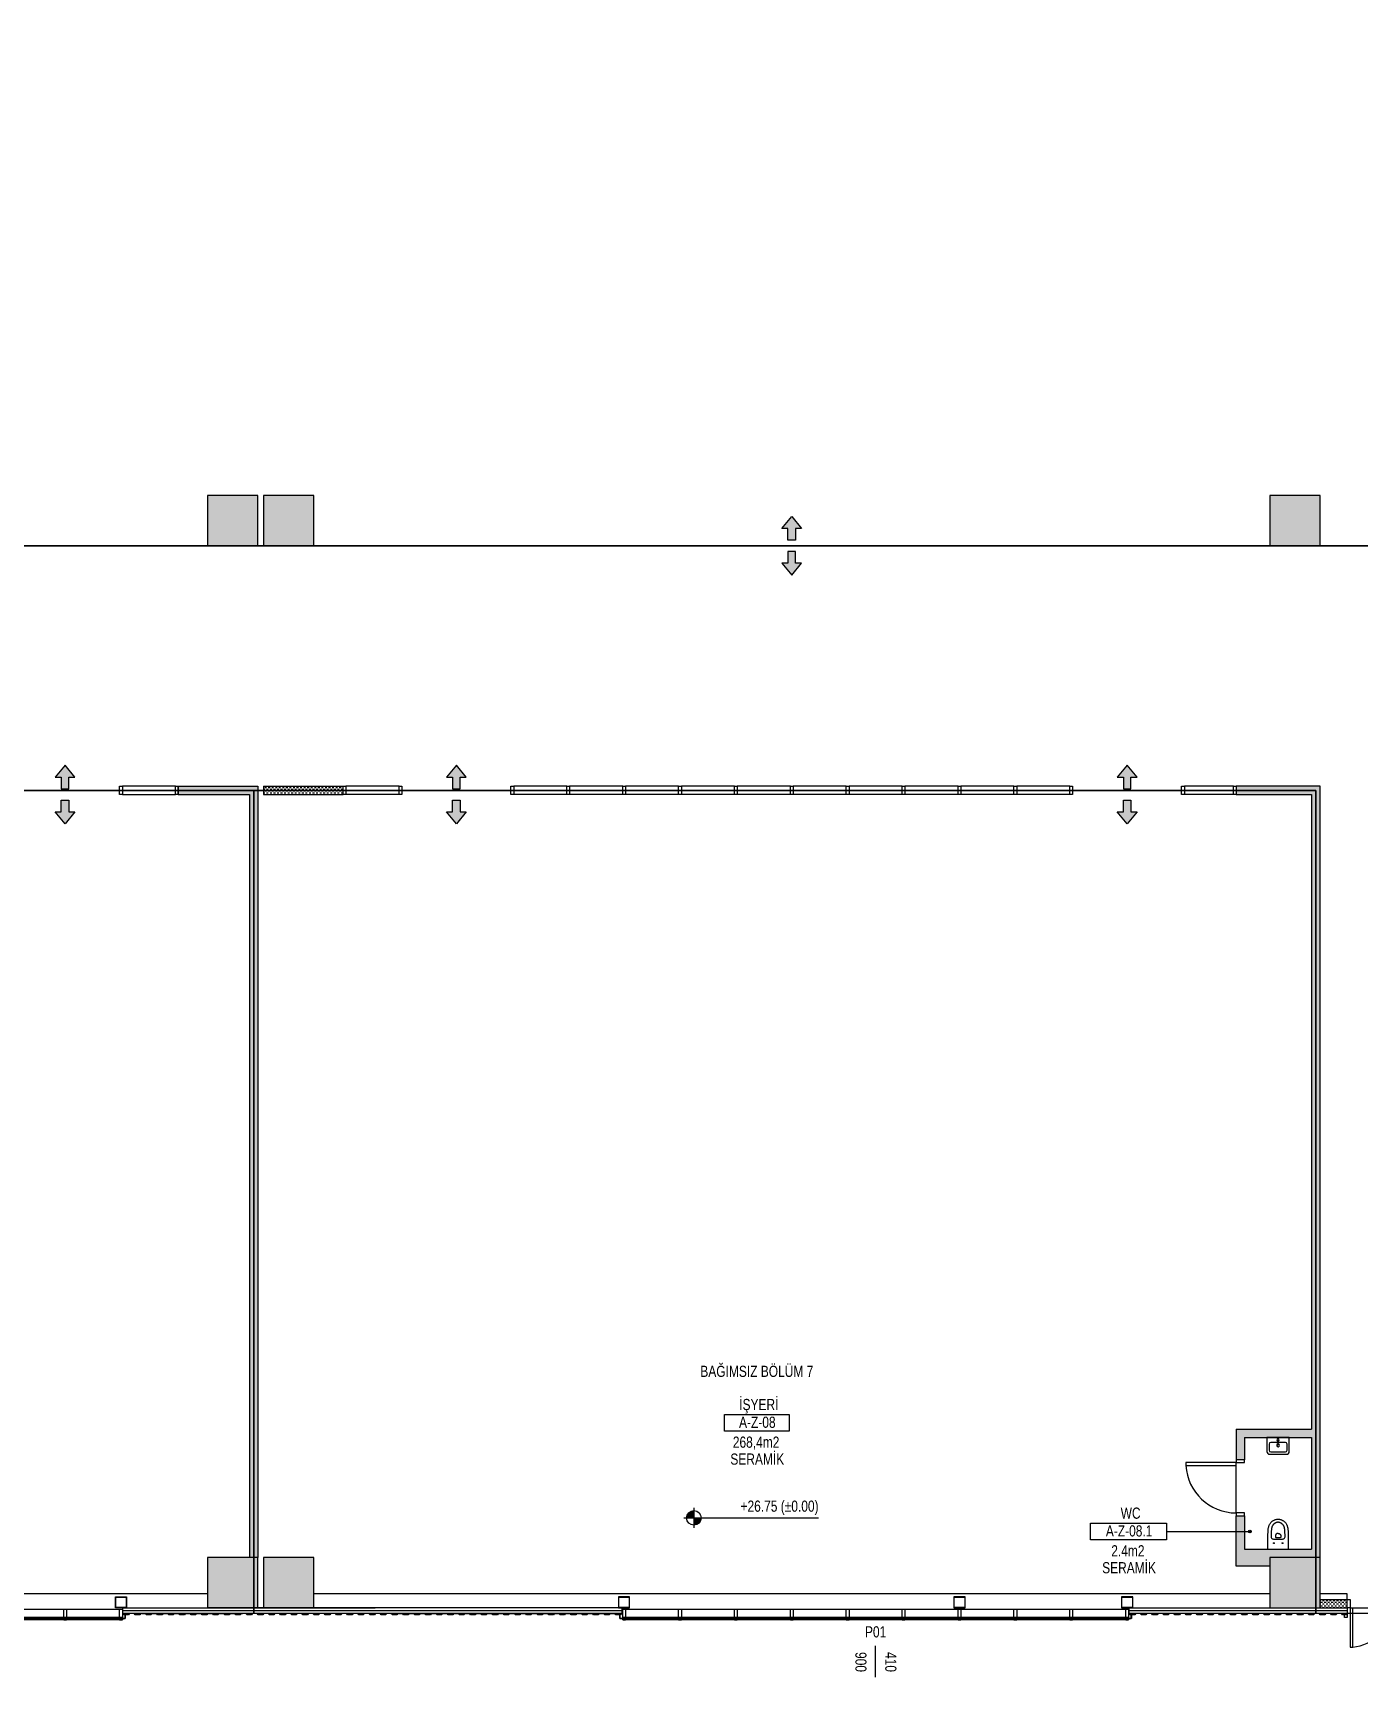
# Model space of a CAD drawing. Header units: centimetres. Extents: x 28733 to 98303, y -2883 to 8555.
# Drawn here: x 61222 to 63594, y 1395 to 4336 of the extents above; entities that cross this region are included whole.
import ezdxf
from ezdxf.enums import TextEntityAlignment as Align

# ---------------------------------------------------------------- set-up
doc = ezdxf.new("R2010")
doc.units = ezdxf.units.CM
doc.header["$LTSCALE"] = 100
for name, color, linetype in [('A-ANNO-DIMS', 187, 'Continuous'), ('A-ANNO-IDEN', 50, 'Continuous'), ('A-ANNO-TEXT', 50, 'Continuous'), ('A-AREA', 102, 'Continuous'), ('A-DOOR', 193, 'Continuous'), ('A-ELEV-01', 255, 'Continuous'), ('A-ELEV-03', 251, 'Continuous'), ('A-FLOR-FIXT', 146, 'Continuous'), ('A-GLAZ-FRME', 12, 'Continuous'), ('A-GLAZ-FULL', 130, 'Continuous'), ('A-GLAZ-SILL', 8, 'Continuous'), ('A-WALL', 134, 'Continuous'), ('A-WALL-HTCH', 8, 'Continuous'), ('A-WALL-INSL', 249, 'Continuous'), ('A-WALL-SNWPNL', 200, 'Continuous'), ('A-WALL-STEL', 202, 'Continuous'), ('S-CONC', 5, 'Continuous'), ('S-HTCH', 8, 'Continuous'), ('S-STEL', 3, 'Continuous')]:
    doc.layers.add(name, color=color, linetype=linetype)
doc.styles.add('Fields_100', font='act_simplex.shx', dxfattribs={"width": 0.8, "height": 20})
doc.linetypes.add('BATTING', pattern='A,0.00254,-2.54,[134,ltypeshp.shx,S=2.54,R=0,X=-2.54,Y=0],-5.08,[134,ltypeshp.shx,S=2.54,R=180,X=2.54,Y=0],-2.54', length=10.16254)
pattern_1 = [(0, (47244.2896, 54361.0323), (3.175, 3.175), [3.175, -3.175])]

# ---------------------------------------------------------------- blocks, each defined once
blk = doc.blocks.new('Mahal kutusu_100')
at = {"color": 0}
blk.add_lwpolyline([(-58, 30), (58, 30), (58, 0), (-58, 0)], close=True, dxfattribs=at)
at = {"color": 0, "style": 'Fields_100', "width": 0.8}
for tag, p in [('MAHAL', (3.6, 37.9)), ('KOD', (0.9, 6.2)), ('ALAN', (-1.3, -29.4)), ('KAPLAMA', (0.8, -59.7))]:
    blk.add_attdef(tag, text='', height=20, dxfattribs=at).set_placement(p, align=Align.CENTER)
blk = doc.blocks.new('KLOZET')
at = {"linetype": 'Continuous'}
for p, q in [((-18, 30.7), (-17.9, 32)), ((-18, 29.4), (-18, 30.7)), ((-17.9, 32), (-17.8, 33.3)), ((-17.8, 33.3), (-17.7, 34.5)), ((-17.7, 34.5), (-17.6, 35.7)), ((-17.6, 35.7), (-17.5, 36.9)), ((-17.5, 36.9), (-17.3, 38.1)), ((-17.3, 38.1), (-17.1, 39.2)), ((-17.1, 39.2), (-16.8, 40.3)), ((-16.8, 40.3), (-16.5, 41.3)), ((-16.5, 41.3), (-16.1, 42.4)), ((-16.1, 42.4), (-15.7, 43.3)), ((-15.7, 43.3), (-15.3, 44.3)), ((-15.3, 44.3), (-14.8, 45.2)), ((-14.8, 45.2), (-14.3, 46)), ((-14.3, 46), (-13.7, 46.8)), ((-13.7, 46.8), (-13.1, 47.6)), ((-13.1, 47.6), (-12.4, 48.3)), ((-12.4, 48.3), (-11.7, 49)), ((-12.2, 31.1), (-12.3, 30.4)), ((-12.3, 30.4), (-12.3, 29.6)), ((-12.3, 29.6), (-12.3, 28.8)), ((-12.1, 32.6), (-12.2, 31.9)), ((-12.2, 31.9), (-12.2, 31.1)), ((-12, 33.9), (-12.1, 33.2)), ((-12.1, 33.2), (-12.1, 32.6)), ((-11.9, 35.1), (-12, 34.5)), ((-12, 34.5), (-12, 33.9)), ((-11.8, 35.7), (-11.9, 35.1)), ((-11.7, 36.7), (-11.8, 36.2)), ((-11.8, 36.2), (-11.8, 35.7)), ((-11.7, 49), (-11, 49.6)), ((-11.6, 37.3), (-11.7, 36.7)), ((-11.5, 37.7), (-11.6, 37.3)), ((-11.4, 38.2), (-11.5, 37.7)), ((-11.3, 38.6), (-11.4, 38.2)), ((-11.2, 39), (-11.3, 38.6)), ((-11.1, 39.4), (-11.2, 39)), ((-11, 39.8), (-11.1, 39.4)), ((-11, 49.6), (-10.3, 50.2)), ((-10.9, 40.2), (-11, 39.8)), ((-10.8, 40.5), (-10.9, 40.2)), ((-10.6, 40.8), (-10.8, 40.5)), ((-10.5, 41.1), (-10.6, 40.8)), ((-10.4, 41.4), (-10.5, 41.1)), ((-10.2, 41.7), (-10.4, 41.4)), ((-10.3, 50.2), (-9.6, 50.7)), ((-10.1, 42), (-10.2, 41.7)), ((-9.9, 42.2), (-10.1, 42)), ((-9.8, 42.5), (-9.9, 42.2)), ((-9.6, 42.7), (-9.8, 42.5)), ((-9.6, 50.7), (-8.8, 51.2)), ((-9.4, 43), (-9.6, 42.7)), ((-9.3, 43.2), (-9.4, 43)), ((-9.1, 43.5), (-9.3, 43.2)), ((-8.9, 43.7), (-9.1, 43.5)), ((-8.7, 44), (-8.9, 43.7)), ((-8.8, 51.2), (-8, 51.7)), ((-8.5, 44.2), (-8.7, 44)), ((-8.2, 44.4), (-8.5, 44.2)), ((-8, 44.7), (-8.2, 44.4)), ((-8, 51.7), (-7.2, 52.1)), ((-7.8, 44.9), (-8, 44.7)), ((-7.5, 45.1), (-7.8, 44.9)), ((-7.3, 45.3), (-7.5, 45.1)), ((-7, 45.5), (-7.3, 45.3)), ((-7.2, 52.1), (-6.4, 52.5)), ((-6.7, 45.8), (-7, 45.5)), ((-6.4, 46), (-6.7, 45.8)), ((-6.4, 52.5), (-5.6, 52.8)), ((-6.1, 46.2), (-6.4, 46)), ((-5.8, 46.4), (-6.1, 46.2)), ((-5.5, 46.5), (-5.8, 46.4)), ((-5.6, 52.8), (-4.8, 53.1)), ((-5.2, 46.7), (-5.5, 46.5)), ((-4.9, 46.9), (-5.2, 46.7)), ((-4.6, 47.1), (-4.9, 46.9)), ((-4.8, 53.1), (-4, 53.3)), ((-4.2, 47.2), (-4.6, 47.1)), ((-3.9, 47.3), (-4.2, 47.2)), ((-4, 53.3), (-3.2, 53.5)), ((-3.6, 47.5), (-3.9, 47.3)), ((-3.3, 47.6), (-3.6, 47.5)), ((-3, 47.7), (-3.3, 47.6)), ((-3.2, 53.5), (-2.3, 53.7)), ((-2.7, 47.8), (-3, 47.7)), ((-2.4, 47.9), (-2.7, 47.8)), ((-2.1, 48), (-2.4, 47.9)), ((-2.3, 53.7), (-1.5, 53.8)), ((-1.8, 48), (-2.1, 48)), ((-1.5, 48.1), (-1.8, 48)), ((-1.5, 53.8), (-0.7, 53.9)), ((-1.2, 48.1), (-1.5, 48.1)), ((-1, 48.2), (-1.2, 48.1)), ((-0.7, 48.2), (-1, 48.2)), ((-0.7, 53.9), (0, 53.9)), ((-0.5, 48.2), (-0.7, 48.2)), ((-0.2, 48.2), (-0.5, 48.2)), ((0, 48.2), (-0.2, 48.2)), ((0, 53.9), (0.7, 53.9)), ((0.5, 48.2), (0, 48.2)), ((1, 48.2), (0.5, 48.2)), ((0.7, 53.9), (1.5, 53.8)), ((1.5, 48.1), (1, 48.2)), ((1.5, 53.8), (2.3, 53.7)), ((2.1, 48), (1.5, 48.1)), ((2.6, 47.8), (2.1, 48)), ((2.3, 53.7), (3.2, 53.5)), ((3.2, 47.6), (2.6, 47.8)), ((3.2, 53.5), (4, 53.3)), ((3.7, 47.4), (3.2, 47.6)), ((4.3, 47.2), (3.7, 47.4)), ((4, 53.3), (4.8, 53.1)), ((4.9, 46.9), (4.3, 47.2)), ((4.8, 53.1), (5.6, 52.8)), ((5.4, 46.6), (4.9, 46.9)), ((6, 46.3), (5.4, 46.6)), ((5.6, 52.8), (6.4, 52.5)), ((6.5, 45.9), (6, 46.3)), ((6.4, 52.5), (7.2, 52.1)), ((7, 45.5), (6.5, 45.9)), ((7.5, 45.1), (7, 45.5)), ((7.2, 52.1), (8, 51.7)), ((8, 44.7), (7.5, 45.1)), ((8, 51.7), (8.8, 51.2)), ((8.4, 44.2), (8, 44.7)), ((8.9, 43.7), (8.4, 44.2)), ((8.8, 51.2), (9.6, 50.7)), ((9.3, 43.2), (8.9, 43.7)), ((9.6, 42.7), (9.3, 43.2)), ((9.6, 50.7), (10.3, 50.2)), ((10, 42.1), (9.6, 42.7)), ((10.3, 41.6), (10, 42.1)), ((10.3, 50.2), (11, 49.6)), ((10.6, 40.9), (10.3, 41.6)), ((10.8, 40.3), (10.6, 40.9)), ((11.1, 39.6), (10.8, 40.3)), ((11, 49.6), (11.7, 49)), ((11.3, 38.9), (11.1, 39.6)), ((11.4, 38.2), (11.3, 38.9)), ((11.6, 37.4), (11.4, 38.2)), ((11.7, 36.6), (11.6, 37.4)), ((11.7, 49), (12.4, 48.3)), ((11.8, 35.7), (11.7, 36.6)), ((11.9, 34.9), (11.8, 35.7)), ((12, 34), (11.9, 34.9)), ((12.1, 33.1), (12, 34)), ((12.2, 32.1), (12.1, 33.1)), ((12.2, 31.2), (12.2, 32.1)), ((12.3, 30.2), (12.2, 31.2)), ((12.3, 29.2), (12.3, 30.2)), ((12.4, 48.3), (13.1, 47.6)), ((13.1, 47.6), (13.7, 46.8)), ((13.7, 46.8), (14.3, 46)), ((14.3, 46), (14.8, 45.2)), ((14.8, 45.2), (15.3, 44.3)), ((15.3, 44.3), (15.7, 43.3)), ((15.7, 43.3), (16.1, 42.4)), ((16.1, 42.4), (16.5, 41.3)), ((16.5, 41.3), (16.8, 40.3)), ((16.8, 40.3), (17.1, 39.2)), ((17.1, 39.2), (17.3, 38.1)), ((17.3, 38.1), (17.5, 36.9)), ((17.5, 36.9), (17.6, 35.7)), ((17.6, 35.7), (17.7, 34.5)), ((17.7, 34.5), (17.8, 33.3)), ((17.8, 33.3), (17.9, 32)), ((17.9, 32), (18, 30.7)), ((18, 30.7), (18, 29.4)), ((-18.3, 0), (-18.2, 12.1)), ((-18.3, 0), (18.3, 0)), ((-18.2, 23.7), (-18.1, 25.2)), ((-18.2, 22.2), (-18.2, 23.7)), ((-18.2, 20.6), (-18.2, 22.2)), ((-18.2, 17.4), (-18.2, 20.6)), ((-18.2, 12.1), (-18.2, 17.4)), ((-18.1, 28), (-18, 29.4)), ((-18.1, 26.6), (-18.1, 28)), ((-18.1, 25.2), (-18.1, 26.6)), ((-12.3, 27.9), (-12.4, 27)), ((-12.4, 27), (-12.4, 26.1)), ((-12.4, 26.1), (-12.4, 25.2)), ((-12.4, 25.2), (-12.4, 24.2)), ((-12.4, 24.2), (-12.4, 23.2)), ((-12.4, 23.2), (-12.4, 22.2)), ((-12.3, 28.8), (-12.3, 27.9)), ((-9.2, 18.4), (-8.2, 18.3)), ((-8.2, 18.3), (-7.1, 18.2)), ((-7.1, 18.2), (-6.1, 18.1)), ((-6.1, 18.1), (-5.1, 18)), ((-5.1, 18), (-4.1, 18)), ((-4.8, 24.3), (-4.9, 23.9)), ((-4.9, 23.9), (-4.9, 23.5)), ((-4.9, 23.5), (-4.8, 20.8)), ((-4.7, 25), (-4.8, 24.6)), ((-4.8, 24.6), (-4.8, 24.3)), ((-4.6, 25.3), (-4.7, 25)), ((-4.4, 25.6), (-4.6, 25.3)), ((-4.3, 25.9), (-4.4, 25.6)), ((-4.1, 26.2), (-4.3, 25.9)), ((-3.9, 26.5), (-4.1, 26.2)), ((-4.1, 18), (-3.1, 17.9)), ((-3.8, 26.8), (-3.9, 26.5)), ((-3.5, 27), (-3.8, 26.8)), ((-3.8, 20.8), (-2.1, 20.8)), ((-3.3, 27.2), (-3.5, 27)), ((-3.1, 27.4), (-3.3, 27.2)), ((-2.8, 27.6), (-3.1, 27.4)), ((-3.1, 17.9), (-2, 17.9)), ((-2.5, 27.8), (-2.8, 27.6)), ((-2.2, 28), (-2.5, 27.8)), ((-1.9, 28.1), (-2.2, 28)), ((-2.1, 20.8), (-0.4, 20.8)), ((-2, 17.9), (-1, 17.9)), ((-1.6, 28.2), (-1.9, 28.1)), ((-1.3, 28.3), (-1.6, 28.2)), ((-1, 28.4), (-1.3, 28.3)), ((-0.7, 28.5), (-1, 28.4)), ((-1, 17.9), (0, 17.9)), ((-0.3, 28.5), (-0.7, 28.5)), ((-0.4, 20.8), (1.7, 20.8)), ((0, 28.5), (-0.3, 28.5)), ((0, 28.5), (0.3, 28.5)), ((0, 17.9), (1, 17.9)), ((0.3, 28.5), (0.7, 28.5)), ((0.7, 28.5), (1, 28.4)), ((1, 28.4), (1.3, 28.3)), ((1, 17.9), (2, 17.9)), ((1.3, 28.3), (1.6, 28.2)), ((1.6, 28.2), (1.9, 28.1)), ((1.7, 20.8), (3.4, 20.8)), ((1.9, 28.1), (2.2, 28)), ((2, 17.9), (3.1, 17.9)), ((2.2, 28), (2.5, 27.8)), ((2.5, 27.8), (2.8, 27.6)), ((2.8, 27.6), (3.1, 27.4)), ((3.1, 27.4), (3.3, 27.2)), ((3.1, 17.9), (4.1, 18)), ((3.3, 27.2), (3.5, 27)), ((3.4, 20.8), (3.8, 20.8)), ((3.5, 27), (3.8, 26.7)), ((3.8, 26.7), (4, 26.5)), ((4, 26.5), (4.1, 26.2)), ((4.1, 26.2), (4.3, 25.9)), ((4.1, 18), (5.1, 18)), ((4.3, 25.9), (4.5, 25.6)), ((4.5, 25.6), (4.6, 25.3)), ((4.6, 25.3), (4.7, 25)), ((4.7, 25), (4.8, 24.6)), ((4.8, 24.6), (4.8, 24.3)), ((4.8, 24.3), (4.9, 23.9)), ((4.9, 23.5), (4.8, 20.8)), ((4.9, 23.9), (4.9, 23.5)), ((5.1, 18), (6.1, 18.1)), ((6.1, 18.1), (7.1, 18.2)), ((7.1, 18.2), (8.2, 18.3)), ((8.2, 18.3), (9.2, 18.4)), ((12.3, 28.1), (12.3, 29.2)), ((12.4, 27), (12.3, 28.1)), ((12.4, 25.9), (12.4, 27)), ((12.4, 24.7), (12.4, 25.9)), ((12.4, 23.4), (12.4, 24.7)), ((12.4, 22.2), (12.4, 23.4)), ((18, 29.4), (18.1, 28)), ((18.1, 28), (18.1, 26.6)), ((18.1, 26.6), (18.1, 25.2)), ((18.1, 25.2), (18.2, 23.7)), ((18.2, 23.7), (18.2, 22.2)), ((18.2, 22.2), (18.2, 20.6)), ((18.2, 20.6), (18.2, 17.4)), ((18.2, 17.4), (18.2, 13.9)), ((18.2, 13.9), (18.3, 0))]:
    blk.add_line(p, q, dxfattribs=at)
at = {"ltscale": 3}
for p, q in [((-6.5, 10.9), (-9, 10.9)), ((-7.7, 12.2), (-7.7, 9.6)), ((9, 10.9), (6.5, 10.9)), ((7.7, 12.2), (7.7, 9.6))]:
    blk.add_line(p, q, dxfattribs=at)
at = {"lineweight": 0}
for p, q in [((-3.8, 20.8), (-4.8, 20.8)), ((3.8, 20.8), (4.8, 20.8))]:
    blk.add_line(p, q, dxfattribs=at)
at = {"linetype": 'Continuous'}
for centre in [(-7.7, 10.9), (7.7, 10.9)]:
    blk.add_circle(centre, 0.75, dxfattribs=at)
for centre, start, end in [((-8.7, 22.1), 179.5021, 262.9898), ((8.7, 22.1), 277.0095, 0.5028)]:
    blk.add_arc(centre, 3.72, start, end, dxfattribs=at)
blk = doc.blocks.new('KAPI_100')
at = {"layer": 'A-DOOR'}
blk.add_line((5, 15), (95, 15), dxfattribs=at)
blk.add_lwpolyline([(95, 15), (95, 105), (90, 105), (90, 15)], dxfattribs=at)
for points in [[(0, 0), (5, 0), (5, 15), (0, 15)], [(95, 0), (100, 0), (100, 15), (95, 15)]]:
    blk.add_lwpolyline(points, close=True, dxfattribs=at)
blk.add_arc((95, 15), 90, 93.1847, 180, dxfattribs=at)
blk = doc.blocks.new('KAPI 150')
at = {"layer": 'A-DOOR'}
blk.add_line((145, 15), (5, 15), dxfattribs=at)
for points in [[(5, 15), (5, 85), (10, 85), (10, 15)], [(145, 15), (145, 85), (140, 85), (140, 15)]]:
    blk.add_lwpolyline(points, dxfattribs=at)
for points in [[(5, 0), (0, 0), (0, 15), (5, 15)], [(150, 0), (145, 0), (145, 15), (150, 15)]]:
    blk.add_lwpolyline(points, close=True, dxfattribs=at)
for centre, start, end in [((5, 15), 0, 85.904), ((145, 15), 94.096, 180)]:
    blk.add_arc(centre, 70, start, end, dxfattribs=at)
blk = doc.blocks.new('Mahal Kutusu_100_2')
at = {"color": 0}
blk.add_lwpolyline([(-68, 30), (68, 30), (68, 0), (-68, 0)], close=True, dxfattribs=at)
at = {"color": 0, "style": 'Fields_100', "width": 0.8}
for tag, p in [('MAHAL', (3.6, 37.9)), ('A-Z-04.1', (0.9, 6.2)), ('ALAN', (-1.3, -29.4)), ('KAPLAMA', (0.8, -59.7))]:
    blk.add_attdef(tag, text='', height=20, dxfattribs=at).set_placement(p, align=Align.CENTER)
blk = doc.blocks.new('*U41')
at = {"layer": 'A-WALL-SNWPNL'}
blk.add_lwpolyline([(50, 1), (42, 1), (40, -1), (32, -1), (30, 1), (22, 1), (20, -1), (12, -1), (10, 1), (2, 1), (0, -1), (-8, -1), (-10, 1), (-18, 1), (-20, -1), (-28, -1), (-30, 1), (-38, 1), (-40, -1), (-48, -1), (-50, 1)], dxfattribs=at)
blk = doc.blocks.new('*U42')
at = {"layer": 'A-WALL-STEL', "color": 0, "linetype": 'ByBlock', "lineweight": -2, "transparency": 16777216}
for p in [(0, 0), (100, 0), (200, 0), (300, 0), (400, 0), (500, 0), (600, 0), (700, 0)]:
    blk.add_blockref('*U41', p, dxfattribs=at)
blk = doc.blocks.new('*U43')
at = {"layer": 'A-WALL-SNWPNL'}
blk.add_lwpolyline([(50, 1), (42, 1), (40, -1), (32, -1), (30, 1), (22, 1), (20, -1), (12, -1), (10, 1), (2, 1), (0, -1), (-8, -1), (-10, 1), (-18, 1), (-20, -1), (-28, -1), (-30, 1), (-38, 1), (-40, -1), (-48, -1), (-50, 1)], dxfattribs=at)
blk = doc.blocks.new('*U44')
at = {"layer": 'A-WALL-STEL', "color": 0, "linetype": 'ByBlock', "lineweight": -2, "transparency": 16777216}
for p in [(0, 0), (100, 0), (200, 0)]:
    blk.add_blockref('*U43', p, dxfattribs=at)
blk = doc.blocks.new('AÇK_01')
at = {"color": 0}
blk.add_lwpolyline([(28, 0), (-28, 0)], dxfattribs=at)
at = {"color": 0, "style": 'Fields_100', "width": 0.8}
blk.add_attdef('A.Ç.K.01', text='', height=20, rotation=90, dxfattribs=at).set_placement((-53, 0), align=Align.MIDDLE_CENTER)
for tag, p in [('W', (1, 17.2)), ('H', (1, -36.3))]:
    blk.add_attdef(tag, text='', height=20, dxfattribs=at).set_placement(p, align=Align.CENTER)

msp = doc.modelspace()

# ---------------------------------------------------------------- hatches: boundary and pattern name
at = {"layer": 'A-ANNO-DIMS'}
h = msp.add_hatch(color=256, dxfattribs=at)
h.paths.add_polyline_path([(62404.43, 1692.72, 0.4142136), (62391.43, 1679.72), (62404.43, 1679.72)])
h.paths.add_polyline_path([(62417.43, 1679.72), (62404.43, 1679.72), (62404.43, 1666.72, 0.4142136)])
at = {"layer": 'A-ANNO-IDEN'}
h = msp.add_hatch(color=256, dxfattribs=at)
h.dxf.hatch_style = 1
edge = h.paths.add_edge_path()
edge.add_arc((63398.87, 1655.27), 2.5, 0, 360)
at = {"layer": 'A-ANNO-TEXT'}
h = msp.add_hatch(color=256, dxfattribs=at)
h.dxf.hatch_style = 1
h.paths.add_polyline_path([(62579.48, 3470.89), (62597.18, 3449.74), (62586.21, 3449.74), (62586.21, 3428.59), (62572.74, 3428.59), (62572.74, 3449.74), (62561.77, 3449.74)])
h = msp.add_hatch(color=256, dxfattribs=at)
h.dxf.hatch_style = 1
h.paths.add_polyline_path([(62579.48, 3366.29), (62597.18, 3387.44), (62586.21, 3387.44), (62586.21, 3408.59), (62572.74, 3408.59), (62572.74, 3387.44), (62561.77, 3387.44)])
h = msp.add_hatch(color=256, dxfattribs=at)
h.dxf.hatch_style = 1
h.paths.add_polyline_path([(61279.48, 3025.89), (61261.77, 3004.74), (61272.74, 3004.74), (61272.74, 2983.59), (61286.21, 2983.59), (61286.21, 3004.74), (61297.18, 3004.74)])
h = msp.add_hatch(color=256, dxfattribs=at)
h.dxf.hatch_style = 1
h.paths.add_polyline_path([(61979.48, 3025.89), (61961.77, 3004.74), (61972.74, 3004.74), (61972.74, 2983.59), (61986.21, 2983.59), (61986.21, 3004.74), (61997.18, 3004.74)])
h = msp.add_hatch(color=256, dxfattribs=at)
h.dxf.hatch_style = 1
h.paths.add_polyline_path([(63179.48, 3025.89), (63161.77, 3004.74), (63172.74, 3004.74), (63172.74, 2983.59), (63186.21, 2983.59), (63186.21, 3004.74), (63197.18, 3004.74)])
h = msp.add_hatch(color=256, dxfattribs=at)
h.dxf.hatch_style = 1
h.paths.add_polyline_path([(61279.48, 2921.29), (61261.77, 2942.44), (61272.74, 2942.44), (61272.74, 2963.59), (61286.21, 2963.59), (61286.21, 2942.44), (61297.18, 2942.44)])
h = msp.add_hatch(color=256, dxfattribs=at)
h.dxf.hatch_style = 1
h.paths.add_polyline_path([(61979.48, 2921.29), (61961.77, 2942.44), (61972.74, 2942.44), (61972.74, 2963.59), (61986.21, 2963.59), (61986.21, 2942.44), (61997.18, 2942.44)])
h = msp.add_hatch(color=256, dxfattribs=at)
h.dxf.hatch_style = 1
h.paths.add_polyline_path([(63179.48, 2921.29), (63161.77, 2942.44), (63172.74, 2942.44), (63172.74, 2963.59), (63186.21, 2963.59), (63186.21, 2942.44), (63197.18, 2942.44)])
at = {"layer": 'A-WALL-HTCH'}
h = msp.add_hatch(dxfattribs=at)
h.set_pattern_fill('DASH', color=256)
h.set_pattern_definition(pattern_1)
h.paths.add_polyline_path([(61624.48, 2988.59), (61481.98, 2988.59), (61481.98, 2973.59), (61609.48, 2973.59), (61609.48, 1608.59), (61624.48, 1608.59)])
h = msp.add_hatch(dxfattribs=at)
h.set_pattern_fill('DASH', color=256, angle=360)
h.set_pattern_definition([(0, (47244.2896, 54361.0323), (3.175, 3.175), [3.175, -3.175])])
h.paths.add_polyline_path([(61776.98, 2988.59), (61634.48, 2988.59), (61634.48, 2973.59), (61776.98, 2973.59)])
h = msp.add_hatch(dxfattribs=at)
h.set_pattern_fill('DASH', color=256)
h.set_pattern_definition([(0, (-26454.6308, -0.018), (3.175, 3.175), [3.175, -3.175])])
h.paths.add_polyline_path([(63434.48, 1608.59), (63524.48, 1608.59), (63524.48, 2988.59), (63374.48, 2988.59), (63374.48, 2973.59), (63509.48, 2973.59), (63509.48, 1838.59), (63374.48, 1838.59), (63374.48, 1783.59), (63389.48, 1783.59), (63389.48, 1823.59), (63509.48, 1823.59), (63509.48, 1623.59), (63389.48, 1623.59), (63389.48, 1683.59), (63374.48, 1683.59), (63374.48, 1593.59), (63434.48, 1593.59)])
h = msp.add_hatch(dxfattribs=at)
h.set_pattern_fill('DASH', color=256)
h.set_pattern_definition(pattern_1)
h.paths.add_polyline_path([(63573.23, 1533.59), (63524.48, 1533.59), (63524.48, 1518.59), (63573.23, 1518.59)])
at = {"layer": 'S-HTCH'}
h = msp.add_hatch(dxfattribs=at)
h.set_pattern_fill('ANSI33', color=256)
h.set_pattern_definition([(45, (47244.2896, 5721.5606), (-4.490128, 4.490128), []), (45, (47248.78, 5721.5606), (-4.490128, 4.490128), [3.175, -1.5875])])
h.paths.add_polyline_path([(63434.48, 1518.59), (63524.48, 1518.59), (63524.48, 1608.59), (63434.48, 1608.59)])
h.paths.add_polyline_path([(63434.48, 7218.59), (63524.48, 7218.59), (63524.48, 7308.59), (63434.48, 7308.59)])
h.paths.add_polyline_path([(61634.48, 1518.59), (61724.48, 1518.59), (61724.48, 1608.59), (61634.48, 1608.59)])
h.paths.add_polyline_path([(58034.48, 1518.59), (58124.48, 1518.59), (58124.48, 1608.59), (58034.48, 1608.59)])
h.paths.add_polyline_path([(61634.48, 7218.59), (61724.48, 7218.59), (61724.48, 7308.59), (61634.48, 7308.59)])
h.paths.add_polyline_path([(58034.48, 7218.59), (58124.48, 7218.59), (58124.48, 7308.59), (58034.48, 7308.59)])
h.paths.add_polyline_path([(63434.48, 3418.59), (63524.48, 3418.59), (63524.48, 3508.59), (63434.48, 3508.59)])
h.paths.add_polyline_path([(63434.48, 5318.59), (63524.48, 5318.59), (63524.48, 5408.59), (63434.48, 5408.59)])
h.paths.add_polyline_path([(61634.48, 3418.59), (61724.48, 3418.59), (61724.48, 3508.59), (61634.48, 3508.59)])
h.paths.add_polyline_path([(58034.48, 3418.59), (58124.48, 3418.59), (58124.48, 3508.59), (58034.48, 3508.59)])
h.paths.add_polyline_path([(61634.48, 5318.59), (61724.48, 5318.59), (61724.48, 5408.59), (61634.48, 5408.59)])
h.paths.add_polyline_path([(58034.48, 5318.59), (58124.48, 5318.59), (58124.48, 5408.59), (58034.48, 5408.59)])
h.paths.add_polyline_path([(68834.48, 3418.59), (68924.48, 3418.59), (68924.48, 3508.59), (68834.48, 3508.59)])
h.paths.add_polyline_path([(68834.48, 5318.59), (68924.48, 5318.59), (68924.48, 5408.59), (68834.48, 5408.59)])
h.paths.add_polyline_path([(67034.48, 3418.59), (67124.48, 3418.59), (67124.48, 3508.59), (67034.48, 3508.59)])
h.paths.add_polyline_path([(67034.48, 5318.59), (67124.48, 5318.59), (67124.48, 5408.59), (67034.48, 5408.59)])
h.paths.add_polyline_path([(65234.48, 3418.59), (65324.48, 3418.59), (65324.48, 3508.59), (65234.48, 3508.59)])
h.paths.add_polyline_path([(65234.48, 5318.59), (65324.48, 5318.59), (65324.48, 5408.59), (65234.48, 5408.59)])
h.paths.add_polyline_path([(61534.48, 3418.59), (61624.48, 3418.59), (61624.48, 3508.59), (61534.48, 3508.59)])
h.paths.add_polyline_path([(61534.48, 5318.59), (61624.48, 5318.59), (61624.48, 5408.59), (61534.48, 5408.59)])
h.paths.add_polyline_path([(59834.48, 3418.59), (59924.48, 3418.59), (59924.48, 3508.59), (59834.48, 3508.59)])
h.paths.add_polyline_path([(59834.48, 5318.59), (59924.48, 5318.59), (59924.48, 5408.59), (59834.48, 5408.59)])
h.paths.add_polyline_path([(56234.48, 3418.59), (56324.48, 3418.59), (56324.48, 3508.59), (56234.48, 3508.59)])
h.paths.add_polyline_path([(56234.48, 5318.59), (56324.48, 5318.59), (56324.48, 5408.59), (56234.48, 5408.59)])
h.paths.add_polyline_path([(54434.48, 3418.59), (54524.48, 3418.59), (54524.48, 3508.59), (54434.48, 3508.59)])
h.paths.add_polyline_path([(54434.48, 5318.59), (54524.48, 5318.59), (54524.48, 5408.59), (54434.48, 5408.59)])
h.paths.add_polyline_path([(52634.48, 3418.59), (52724.48, 3418.59), (52724.48, 3508.59), (52634.48, 3508.59)])
h.paths.add_polyline_path([(52634.48, 5318.59), (52724.48, 5318.59), (52724.48, 5408.59), (52634.48, 5408.59)])
h.paths.add_polyline_path([(70634.48, 5318.59), (70724.48, 5318.59), (70724.48, 5408.59), (70634.48, 5408.59)])
h.paths.add_polyline_path([(70634.48, 3418.59), (70724.48, 3418.59), (70724.48, 3508.59), (70634.48, 3508.59)])
h.paths.add_polyline_path([(70634.48, 1518.59), (70724.48, 1518.59), (70724.48, 1608.59), (70634.48, 1608.59)])
h.paths.add_polyline_path([(68834.48, 1518.59), (68924.48, 1518.59), (68924.48, 1608.59), (68834.48, 1608.59)])
h.paths.add_polyline_path([(67034.48, 1518.59), (67124.48, 1518.59), (67124.48, 1608.59), (67034.48, 1608.59)])
h.paths.add_polyline_path([(65234.48, 1518.59), (65324.48, 1518.59), (65324.48, 1608.59), (65234.48, 1608.59)])
h.paths.add_polyline_path([(61534.48, 1518.59), (61624.48, 1518.59), (61624.48, 1608.59), (61534.48, 1608.59)])
h.paths.add_polyline_path([(59834.48, 1518.59), (59924.48, 1518.59), (59924.48, 1608.59), (59834.48, 1608.59)])
h.paths.add_polyline_path([(56234.48, 1518.59), (56324.48, 1518.59), (56324.48, 1608.59), (56234.48, 1608.59)])
h.paths.add_polyline_path([(54434.48, 1518.59), (54524.48, 1518.59), (54524.48, 1608.59), (54434.48, 1608.59)])
h.paths.add_polyline_path([(52634.48, 1518.59), (52724.48, 1518.59), (52724.48, 1608.59), (52634.48, 1608.59)])
h.paths.add_polyline_path([(70634.48, 7218.59), (70724.48, 7218.59), (70724.48, 7308.59), (70634.48, 7308.59)])
h.paths.add_polyline_path([(68834.48, 7218.59), (68924.48, 7218.59), (68924.48, 7308.59), (68834.48, 7308.59)])
h.paths.add_polyline_path([(67034.48, 7218.59), (67124.48, 7218.59), (67124.48, 7308.59), (67034.48, 7308.59)])
h.paths.add_polyline_path([(65234.48, 7218.59), (65324.48, 7218.59), (65324.48, 7308.59), (65234.48, 7308.59)])
h.paths.add_polyline_path([(61534.48, 7218.59), (61624.48, 7218.59), (61624.48, 7308.59), (61534.48, 7308.59)])
h.paths.add_polyline_path([(59834.48, 7218.59), (59924.48, 7218.59), (59924.48, 7308.59), (59834.48, 7308.59)])
h.paths.add_polyline_path([(56234.48, 7218.59), (56324.48, 7218.59), (56324.48, 7308.59), (56234.48, 7308.59)])
h.paths.add_polyline_path([(54434.48, 7218.59), (54524.48, 7218.59), (54524.48, 7308.59), (54434.48, 7308.59)])
h.paths.add_polyline_path([(52634.48, 7218.59), (52724.48, 7218.59), (52724.48, 7308.59), (52634.48, 7308.59)])

# ---------------------------------------------------------------- linework, layer by layer
at = {"layer": 'A-ANNO-DIMS'}
for p, q in [((62386.43, 1679.72), (62627.43, 1679.72)), ((62404.43, 1697.72), (62404.43, 1661.72))]:
    msp.add_line(p, q, dxfattribs=at)
msp.add_circle((62404.43, 1679.72), 13, dxfattribs=at)
at = {"layer": 'A-ANNO-IDEN'}
msp.add_lwpolyline([(63250.1, 1655.27), (63398.87, 1655.27)], dxfattribs=at)
msp.add_circle((63398.87, 1655.27), 2.5, dxfattribs=at)
at = {"layer": 'A-ANNO-TEXT'}
for points in [[(62579.48, 3470.89), (62597.18, 3449.74), (62586.21, 3449.74), (62586.21, 3428.59), (62572.74, 3428.59), (62572.74, 3449.74), (62561.77, 3449.74)], [(62579.48, 3366.29), (62597.18, 3387.44), (62586.21, 3387.44), (62586.21, 3408.59), (62572.74, 3408.59), (62572.74, 3387.44), (62561.77, 3387.44)], [(61279.48, 3025.89), (61261.77, 3004.74), (61272.74, 3004.74), (61272.74, 2983.59), (61286.21, 2983.59), (61286.21, 3004.74), (61297.18, 3004.74)], [(61979.48, 3025.89), (61961.77, 3004.74), (61972.74, 3004.74), (61972.74, 2983.59), (61986.21, 2983.59), (61986.21, 3004.74), (61997.18, 3004.74)], [(63179.48, 3025.89), (63161.77, 3004.74), (63172.74, 3004.74), (63172.74, 2983.59), (63186.21, 2983.59), (63186.21, 3004.74), (63197.18, 3004.74)], [(61279.48, 2921.29), (61261.77, 2942.44), (61272.74, 2942.44), (61272.74, 2963.59), (61286.21, 2963.59), (61286.21, 2942.44), (61297.18, 2942.44)], [(61979.48, 2921.29), (61961.77, 2942.44), (61972.74, 2942.44), (61972.74, 2963.59), (61986.21, 2963.59), (61986.21, 2942.44), (61997.18, 2942.44)], [(63179.48, 2921.29), (63161.77, 2942.44), (63172.74, 2942.44), (63172.74, 2963.59), (63186.21, 2963.59), (63186.21, 2942.44), (63197.18, 2942.44)]]:
    msp.add_lwpolyline(points, close=True, dxfattribs=at)
at = {"layer": 'A-AREA'}
for points in [[(62586.98, 7318.59), (70734.48, 7318.59), (70734.48, 3418.59), (52611.98, 3418.59), (52611.98, 7318.59), (59834.48, 7318.59), (59834.48, 7053.59), (62586.98, 7053.59)], [(52611.98, 1508.59), (52611.98, 3418.59), (70734.48, 3418.59), (70734.48, 2981.09), (63779.48, 2981.09), (63779.23, 1508.59), (63516.98, 1508.59), (63516.98, 2981.09), (58079.48, 2981.09), (58079.48, 1508.59), (56279.48, 1508.59), (56279.48, 2981.09), (52979.48, 2981.09), (52979.48, 1508.59)], [(59879.48, 2981.09), (61616.98, 2981.09), (61616.98, 1508.59), (61381.98, 1508.59), (61381.98, 1497.59), (60476.98, 1497.59), (60476.98, 1508.59), (59879.48, 1508.59), (59879.48, 1593.59), (59811.98, 1593.59), (59811.98, 1838.59), (59946.98, 1838.59), (59946.98, 2061.09), (59879.48, 2061.09)], [(61616.98, 2981.09), (63516.98, 2981.09), (63516.98, 1508.59), (63181.98, 1508.59), (63181.98, 1497.59), (62276.98, 1497.59), (62276.98, 1508.59), (61616.98, 1508.59)]]:
    msp.add_lwpolyline(points, close=True, dxfattribs=at)
at = {"layer": 'A-ELEV-01'}
for p, q in [((59924.48, 3418.59), (61534.48, 3418.59)), ((61724.48, 3418.59), (63434.48, 3418.59)), ((63524.48, 3418.59), (65234.48, 3418.59)), ((63434.48, 1543.59), (61724.48, 1543.59)), ((63573.23, 1543.59), (63524.48, 1543.59)), ((63573.23, 1533.59), (63573.23, 1543.59)), ((61181.98, 1516.59), (61276.98, 1516.59)), ((61281.98, 1516.59), (61376.98, 1516.59)), ((62281.98, 1516.59), (62376.98, 1516.59)), ((62298.48, 1501.59), (62860.48, 1501.59)), ((62381.98, 1516.59), (62476.98, 1516.59)), ((62481.98, 1516.59), (62576.98, 1516.59)), ((62581.98, 1516.59), (62676.98, 1516.59)), ((62681.98, 1516.59), (62776.98, 1516.59)), ((62781.98, 1516.59), (62876.98, 1516.59)), ((62881.98, 1516.59), (62976.98, 1516.59)), ((62981.98, 1516.59), (63076.98, 1516.59)), ((63081.98, 1516.59), (63176.98, 1516.59))]:
    msp.add_line(p, q, dxfattribs=at)
at = {"layer": 'A-ELEV-01', "elevation": 0}
msp.add_lwpolyline([(61534.48, 1543.59), (60489.48, 1543.59)], dxfattribs=at)
at = {"layer": 'A-ELEV-03'}
for points in [[(61382.98, 1508.59), (61382.98, 1518.59)], [(61861.98, 1508.59), (62275.98, 1508.59), (62275.98, 1518.59)], [(63573.23, 1508.59), (63182.98, 1508.59), (63182.98, 1518.59)]]:
    msp.add_lwpolyline(points, dxfattribs=at)
at = {"layer": 'A-ELEV-03', "elevation": 0}
msp.add_lwpolyline([(61796.98, 1508.59), (61382.98, 1508.59)], dxfattribs=at)
at = {"layer": 'A-FLOR-FIXT'}
for p, q in [((63433.48, 1811.59), (63433.48, 1800.59)), ((63448.91, 1814.59), (63436.48, 1814.59)), ((63436.48, 1797.59), (63462.48, 1797.59)), ((63462.48, 1814.59), (63449.91, 1814.59)), ((63465.48, 1800.59), (63465.48, 1811.59))]:
    msp.add_line(p, q, dxfattribs=at)
for points in [[(63429.48, 1823.59), (63429.48, 1798.59, 0.4142136), (63434.48, 1793.59), (63464.48, 1793.59, 0.4142136), (63469.48, 1798.59), (63469.48, 1823.59)], [(63448.91, 1818.82), (63448.91, 1810.82, 1), (63449.91, 1810.82), (63449.91, 1818.82, 1)]]:
    msp.add_lwpolyline(points, format="xyb", close=True, dxfattribs=at)
for centre, radius, start, end in [((63436.48, 1811.59), 3, 90, 180), ((63436.48, 1800.59), 3, 180, 270), ((63449.48, 1809.59), 2.5, 103.01407, 79.93241), ((63449.41, 1818.82), 2, 284.47751, 255.52249), ((63462.48, 1811.59), 3, 0, 90), ((63462.48, 1800.59), 3, 270, 0)]:
    msp.add_arc(centre, radius, start, end, dxfattribs=at)
at = {"layer": 'A-GLAZ-FRME'}
for points in [[(61381.98, 2973.59), (61376.98, 2973.59), (61376.98, 2988.59), (61381.98, 2988.59)], [(61481.98, 2973.59), (61476.98, 2973.59), (61476.98, 2988.59), (61481.98, 2988.59)], [(61781.98, 2973.59), (61776.98, 2973.59), (61776.98, 2988.59), (61781.98, 2988.59)], [(61881.98, 2973.59), (61876.98, 2973.59), (61876.98, 2988.59), (61881.98, 2988.59)], [(62081.98, 2973.59), (62076.98, 2973.59), (62076.98, 2988.59), (62081.98, 2988.59)], [(62181.98, 2973.59), (62176.98, 2973.59), (62176.98, 2988.59), (62181.98, 2988.59)], [(62281.98, 2973.59), (62276.98, 2973.59), (62276.98, 2988.59), (62281.98, 2988.59)], [(62381.98, 2973.59), (62376.98, 2973.59), (62376.98, 2988.59), (62381.98, 2988.59)], [(62481.98, 2973.59), (62476.98, 2973.59), (62476.98, 2988.59), (62481.98, 2988.59)], [(62581.98, 2973.59), (62576.98, 2973.59), (62576.98, 2988.59), (62581.98, 2988.59)], [(62681.98, 2973.59), (62676.98, 2973.59), (62676.98, 2988.59), (62681.98, 2988.59)], [(62781.98, 2973.59), (62776.98, 2973.59), (62776.98, 2988.59), (62781.98, 2988.59)], [(62881.98, 2973.59), (62876.98, 2973.59), (62876.98, 2988.59), (62881.98, 2988.59)], [(62981.98, 2973.59), (62976.98, 2973.59), (62976.98, 2988.59), (62981.98, 2988.59)], [(63081.98, 2973.59), (63076.98, 2973.59), (63076.98, 2988.59), (63081.98, 2988.59)], [(63281.98, 2973.59), (63276.98, 2973.59), (63276.98, 2988.59), (63281.98, 2988.59)], [(63374.48, 2973.59), (63369.48, 2973.59), (63369.48, 2988.59), (63374.48, 2988.59)], [(61281.98, 1501.59), (61276.98, 1501.59), (61276.98, 1516.59), (61281.98, 1516.59)], [(61381.98, 1501.59), (61376.98, 1501.59), (61376.98, 1516.59), (61381.98, 1516.59)], [(62281.98, 1501.59), (62276.98, 1501.59), (62276.98, 1516.59), (62281.98, 1516.59)], [(62381.98, 1501.59), (62376.98, 1501.59), (62376.98, 1516.59), (62381.98, 1516.59)], [(62481.98, 1501.59), (62476.98, 1501.59), (62476.98, 1516.59), (62481.98, 1516.59)], [(62581.98, 1501.59), (62576.98, 1501.59), (62576.98, 1516.59), (62581.98, 1516.59)], [(62681.98, 1501.59), (62676.98, 1501.59), (62676.98, 1516.59), (62681.98, 1516.59)], [(62781.98, 1501.59), (62776.98, 1501.59), (62776.98, 1516.59), (62781.98, 1516.59)], [(62881.98, 1501.59), (62876.98, 1501.59), (62876.98, 1516.59), (62881.98, 1516.59)], [(62981.98, 1501.59), (62976.98, 1501.59), (62976.98, 1516.59), (62981.98, 1516.59)], [(63081.98, 1501.59), (63076.98, 1501.59), (63076.98, 1516.59), (63081.98, 1516.59)], [(63181.98, 1501.59), (63176.98, 1501.59), (63176.98, 1516.59), (63181.98, 1516.59)], [(61276.98, 1497.59), (61281.98, 1497.59), (61281.98, 1499.59), (61276.98, 1499.59)], [(61376.98, 1497.59), (61381.98, 1497.59), (61381.98, 1499.59), (61376.98, 1499.59)], [(62276.98, 1497.59), (62281.98, 1497.59), (62281.98, 1499.59), (62276.98, 1499.59)], [(62376.98, 1497.59), (62381.98, 1497.59), (62381.98, 1499.59), (62376.98, 1499.59)], [(62476.98, 1497.59), (62481.98, 1497.59), (62481.98, 1499.59), (62476.98, 1499.59)], [(62576.98, 1497.59), (62581.98, 1497.59), (62581.98, 1499.59), (62576.98, 1499.59)], [(62676.98, 1497.59), (62681.98, 1497.59), (62681.98, 1499.59), (62676.98, 1499.59)], [(62776.98, 1497.59), (62781.98, 1497.59), (62781.98, 1499.59), (62776.98, 1499.59)], [(62876.98, 1497.59), (62881.98, 1497.59), (62881.98, 1499.59), (62876.98, 1499.59)], [(62976.98, 1497.59), (62981.98, 1497.59), (62981.98, 1499.59), (62976.98, 1499.59)], [(63076.98, 1497.59), (63081.98, 1497.59), (63081.98, 1499.59), (63076.98, 1499.59)], [(63176.98, 1497.59), (63181.98, 1497.59), (63181.98, 1499.59), (63176.98, 1499.59)]]:
    msp.add_lwpolyline(points, close=True, dxfattribs=at)
at = {"layer": 'A-GLAZ-FULL'}
for p, q in [((61876.98, 2988.59), (61781.98, 2988.59)), ((62176.98, 2988.59), (62081.98, 2988.59)), ((62276.98, 2988.59), (62181.98, 2988.59)), ((62376.98, 2988.59), (62281.98, 2988.59)), ((62476.98, 2988.59), (62381.98, 2988.59)), ((62576.98, 2988.59), (62481.98, 2988.59)), ((62676.98, 2988.59), (62581.98, 2988.59)), ((62776.98, 2988.59), (62681.98, 2988.59)), ((62876.98, 2988.59), (62781.98, 2988.59)), ((62976.98, 2988.59), (62881.98, 2988.59)), ((63076.98, 2988.59), (62981.98, 2988.59))]:
    msp.add_line(p, q, dxfattribs=at)
for points in [[(61476.98, 2988.59), (61381.98, 2988.59)], [(63369.48, 2988.59), (63281.98, 2988.59)]]:
    msp.add_lwpolyline(points, dxfattribs=at)
for points in [[(61180.48, 1499.59), (61278.48, 1499.59), (61278.48, 1501.59), (61180.48, 1501.59)], [(61280.48, 1499.59), (61378.48, 1499.59), (61378.48, 1501.59), (61280.48, 1501.59)], [(62280.48, 1499.59), (62378.48, 1499.59), (62378.48, 1501.59), (62280.48, 1501.59)], [(62380.48, 1499.59), (62478.48, 1499.59), (62478.48, 1501.59), (62380.48, 1501.59)], [(62480.48, 1499.59), (62578.48, 1499.59), (62578.48, 1501.59), (62480.48, 1501.59)], [(62580.48, 1499.59), (62678.48, 1499.59), (62678.48, 1501.59), (62580.48, 1501.59)], [(62680.48, 1499.59), (62778.48, 1499.59), (62778.48, 1501.59), (62680.48, 1501.59)], [(62780.48, 1499.59), (62878.48, 1499.59), (62878.48, 1501.59), (62780.48, 1501.59)], [(62880.48, 1499.59), (62978.48, 1499.59), (62978.48, 1501.59), (62880.48, 1501.59)], [(62980.48, 1499.59), (63078.48, 1499.59), (63078.48, 1501.59), (62980.48, 1501.59)], [(63080.48, 1499.59), (63178.48, 1499.59), (63178.48, 1501.59), (63080.48, 1501.59)]]:
    msp.add_lwpolyline(points, close=True, dxfattribs=at)
at = {"layer": 'A-GLAZ-SILL'}
for p, q in [((61381.98, 2973.59), (61476.98, 2973.59)), ((61876.98, 2973.59), (61781.98, 2973.59)), ((62176.98, 2973.59), (62081.98, 2973.59)), ((62276.98, 2973.59), (62181.98, 2973.59)), ((62376.98, 2973.59), (62281.98, 2973.59)), ((62476.98, 2973.59), (62381.98, 2973.59)), ((62576.98, 2973.59), (62481.98, 2973.59)), ((62676.98, 2973.59), (62581.98, 2973.59)), ((62776.98, 2973.59), (62681.98, 2973.59)), ((62876.98, 2973.59), (62781.98, 2973.59)), ((62976.98, 2973.59), (62881.98, 2973.59)), ((63076.98, 2973.59), (62981.98, 2973.59)), ((63369.48, 2973.59), (63281.98, 2973.59))]:
    msp.add_line(p, q, dxfattribs=at)
at = {"layer": 'A-WALL'}
for p, q in [((61481.98, 2988.59), (61624.48, 2988.59)), ((61481.98, 2973.59), (61481.98, 2988.59)), ((61481.98, 2973.59), (61609.48, 2973.59)), ((61609.48, 2973.59), (61609.48, 1608.59)), ((61624.48, 2988.59), (61624.48, 1608.59)), ((61634.48, 2988.59), (61776.98, 2988.59)), ((61634.48, 2988.59), (61634.48, 2973.59)), ((61634.48, 2973.59), (61776.98, 2973.59)), ((63524.48, 2988.59), (63374.48, 2988.59)), ((63374.48, 2988.59), (63374.48, 2973.59)), ((63374.48, 2973.59), (63509.48, 2973.59)), ((63509.48, 2973.59), (63509.48, 1838.59)), ((63524.48, 1608.59), (63524.48, 2988.59)), ((63374.48, 1838.59), (63509.48, 1838.59)), ((63374.48, 1838.59), (63374.48, 1783.59)), ((63389.48, 1823.59), (63509.48, 1823.59)), ((63389.48, 1823.59), (63389.48, 1783.59)), ((63509.48, 1823.59), (63509.48, 1623.59)), ((63374.48, 1593.59), (63374.48, 1683.59)), ((63374.48, 1683.59), (63389.48, 1683.59)), ((63389.48, 1683.59), (63389.48, 1623.59)), ((63389.48, 1623.59), (63509.48, 1623.59)), ((61624.48, 1608.59), (61609.48, 1608.59)), ((63434.48, 1593.59), (63374.48, 1593.59)), ((63524.48, 1533.59), (63573.23, 1533.59)), ((63524.48, 1518.59), (63573.23, 1518.59))]:
    msp.add_line(p, q, dxfattribs=at)
for points in [[(61776.98, 2973.59), (61776.98, 2988.59)], [(62076.98, 2973.59), (62076.98, 2988.59)]]:
    msp.add_lwpolyline(points, dxfattribs=at)
at = {"layer": 'A-WALL-INSL', "linetype": 'BATTING', "ltscale": 0.005}
for p, q in [((62275.98, 1513.59), (61382.98, 1513.59)), ((63573.23, 1513.59), (63182.98, 1513.59))]:
    msp.add_line(p, q, dxfattribs=at)
at = {"layer": 'A-WALL-INSL'}
msp.add_line((61416.98, 1508.59), (61596.98, 1508.59), dxfattribs=at)
at = {"layer": 'A-WALL-SNWPNL'}
for p, q in [((61382.98, 1518.59), (61834.48, 1518.59)), ((62275.98, 1518.59), (61534.48, 1518.59)), ((63182.98, 1518.59), (63573.23, 1518.59))]:
    msp.add_line(p, q, dxfattribs=at)
for points in [[(61386.98, 1506.09), (61386.98, 1499.59), (61381.98, 1499.59), (61379.48, 1499.59), (61379.48, 1499.79), (61381.98, 1499.79), (61386.78, 1499.79), (61386.78, 1506.09)], [(62271.98, 1506.09), (62271.98, 1499.59), (62276.98, 1499.59), (62279.48, 1499.59), (62279.48, 1499.79), (62276.98, 1499.79), (62272.18, 1499.79), (62272.18, 1506.09)], [(63186.98, 1506.09), (63186.98, 1499.59), (63181.98, 1499.59), (63179.48, 1499.59), (63179.48, 1499.79), (63181.98, 1499.79), (63186.78, 1499.79), (63186.78, 1506.09)]]:
    msp.add_lwpolyline(points, close=True, dxfattribs=at)
for points in [[(62276.98, 1508.59), (62274.98, 1508.59), (62272.98, 1506.59), (62264.98, 1506.59), (62262.98, 1508.59), (62254.98, 1508.59), (62252.98, 1506.59), (62244.98, 1506.59), (62242.98, 1508.59), (62234.98, 1508.59), (62232.98, 1506.59), (62224.98, 1506.59), (62222.98, 1508.59), (62214.98, 1508.59), (62212.98, 1506.59), (62204.98, 1506.59), (62202.98, 1508.59), (62194.98, 1508.59), (62192.98, 1506.59), (62184.98, 1506.59), (62182.98, 1508.59)], [(63573.23, 1506.84), (63572.98, 1506.59), (63564.98, 1506.59), (63562.98, 1508.59), (63554.98, 1508.59), (63552.98, 1506.59), (63544.98, 1506.59), (63542.98, 1508.59), (63534.98, 1508.59), (63532.98, 1506.59), (63524.98, 1506.59), (63522.98, 1508.59), (63514.98, 1508.59), (63512.98, 1506.59), (63504.98, 1506.59), (63502.98, 1508.59), (63494.98, 1508.59), (63492.98, 1506.59), (63484.98, 1506.59), (63482.98, 1508.59)], [(63578.23, 1518.59), (63573.23, 1518.59), (63573.23, 1501.59), (63568.23, 1501.59), (63568.23, 1506.09)]]:
    msp.add_lwpolyline(points, dxfattribs=at)
at = {"layer": 'S-CONC'}
for points in [[(61534.48, 3418.59), (61624.48, 3418.59), (61624.48, 3508.59), (61534.48, 3508.59)], [(61634.48, 3418.59), (61724.48, 3418.59), (61724.48, 3508.59), (61634.48, 3508.59)], [(63434.48, 3418.59), (63524.48, 3418.59), (63524.48, 3508.59), (63434.48, 3508.59)], [(61534.48, 1518.59), (61624.48, 1518.59), (61624.48, 1608.59), (61534.48, 1608.59)], [(61634.48, 1518.59), (61724.48, 1518.59), (61724.48, 1608.59), (61634.48, 1608.59)], [(63434.48, 1518.59), (63524.48, 1518.59), (63524.48, 1608.59), (63434.48, 1608.59)]]:
    msp.add_lwpolyline(points, close=True, dxfattribs=at)
at = {"layer": 'S-STEL'}
msp.add_lwpolyline([(61369.48, 1518.59), (61369.48, 1538.59), (61389.48, 1538.59), (61389.48, 1518.59), (61369.48, 1518.59)], dxfattribs=at)
for points in [[(61370.08, 1519.19), (61370.08, 1537.99), (61388.88, 1537.99), (61388.88, 1519.19)], [(62269.48, 1518.59), (62289.48, 1518.59), (62289.48, 1538.59), (62269.48, 1538.59)]]:
    msp.add_lwpolyline(points, close=True, dxfattribs=at)
at = {"layer": 'S-STEL', "elevation": 0}
for points in [[(62270.08, 1537.99), (62288.88, 1537.99), (62288.88, 1519.19), (62270.08, 1519.19)], [(62869.48, 1518.59), (62889.48, 1518.59), (62889.48, 1538.59), (62869.48, 1538.59)], [(62870.08, 1537.99), (62888.88, 1537.99), (62888.88, 1519.19), (62870.08, 1519.19)], [(63169.48, 1518.59), (63189.48, 1518.59), (63189.48, 1538.59), (63169.48, 1538.59)], [(63170.08, 1537.99), (63188.88, 1537.99), (63188.88, 1519.19), (63170.08, 1519.19)]]:
    msp.add_lwpolyline(points, close=True, dxfattribs=at)

# ---------------------------------------------------------------- block references
at = {"layer": 'A-ANNO-IDEN'}
for name, p, values in [('Mahal kutusu_100', (62516.98, 1834.61), {'MAHAL': 'İŞYERİ', 'KOD': 'A-Z-08', 'ALAN': '268,4m2', 'KAPLAMA': 'SERAMİK'}), ('Mahal Kutusu_100_2', (63182.1, 1640.27), {'MAHAL': 'WC', 'A-Z-04.1': 'A-Z-08.1', 'ALAN': '2.4m2', 'KAPLAMA': 'SERAMİK'})]:
    msp.add_blockref(name, p, dxfattribs=at).add_auto_attribs(values)
at = {"layer": 'A-ANNO-TEXT', "rotation": 269.9999999999999}
msp.add_blockref('AÇK_01', (62729.48, 1422.91), dxfattribs=at).add_auto_attribs({'A.Ç.K.01': 'P01', 'H': '900', 'W': '410'})
at = {"layer": 'A-DOOR', "rotation": 89.99999999999996}
msp.add_blockref('KAPI_100', (63389.48, 1683.59), dxfattribs=at)
at = {"layer": 'A-ELEV-01', "rotation": 180}
msp.add_blockref('KAPI 150', (63723.23, 1533.59), dxfattribs=at)
at = {"layer": 'A-FLOR-FIXT'}
msp.add_blockref('KLOZET', (63449.48, 1623.59), dxfattribs=at)
at = {"layer": 'A-WALL-STEL'}
for name, p in [('*U42', (61432.98, 1507.59)), ('*U44', (63232.98, 1507.59))]:
    msp.add_blockref(name, p, dxfattribs=at)

# ---------------------------------------------------------------- texts
at = {"layer": 'A-ANNO-TEXT', "char_height": 20, "style": 'Fields_100'}
for s, insert, attachment_point in [('BAĞIMSIZ BÖLÜM 7', (62516.98, 1951.87), 2), ('+26.75 (%%P0.00)', (62627.43, 1684.72), 9)]:
    msp.add_mtext_dynamic_manual_height_columns(s, width=436.6649, gutter_width=100, heights=[0], dxfattribs=dict(at, insert=insert, attachment_point=attachment_point))

doc.saveas('drawing.dxf')
